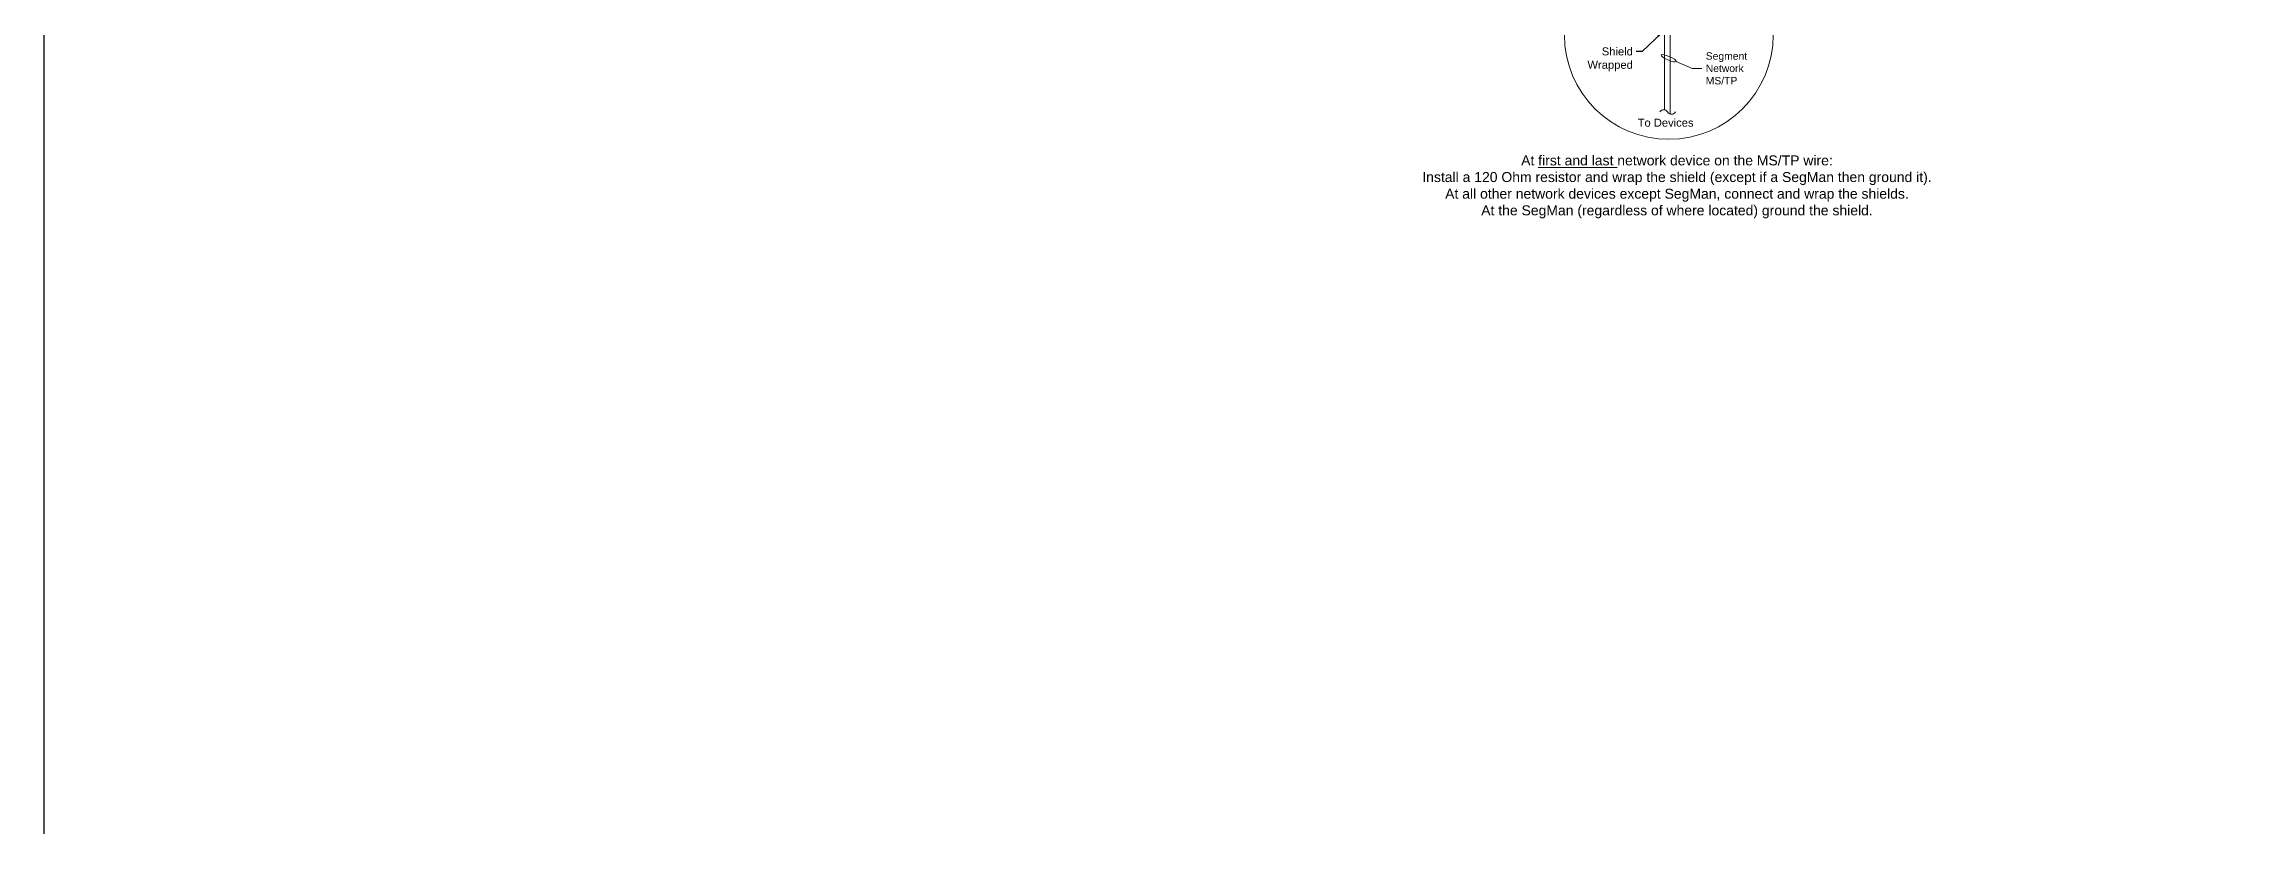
# Model space of a CAD drawing. Header units: inches. Extents: x -60 to 2005, y -577 to 104.
# Drawn here: x 1310.9 to 1421, y -11.3 to 27.7 of the extents above; entities that cross this region are included whole.
import ezdxf

# ---------------------------------------------------------------- set-up
doc = ezdxf.new("R2010")
doc.units = ezdxf.units.IN
doc.header["$MEASUREMENT"] = 0
doc.layers.get('0').update_dxf_attribs({"lineweight": 5})
doc.layers.add('WS_Dataline', color=6, linetype='Continuous', lineweight=5)
doc.styles.add('ARIAL', font='arial.ttf')
doc.dimstyles.get("Standard").update_dxf_attribs({"dimtxt": 0.18, "dimasz": 0.18, "dimexe": 0.18, "dimexo": 0.0625, "dimgap": 0.09, "dimtad": 0, "dimtih": 1, "dimtoh": 1, "dimdec": 4, "dimzin": 0, "dimdsep": 46, "dimtxsty": 'Standard', "dimcen": 0.09, "dimadec": 0, "dimazin": 0, "dimtfac": 1, "dimtdec": 4, "dimtofl": 0, "dimtmove": 0, "dimatfit": 3, "dimfxl": 1, "dimtolj": 1, "dimtzin": 0, "dimarcsym": 0})

# ---------------------------------------------------------------- blocks, each defined once
blk = doc.blocks.new('G_ENDLINE')
blk.add_lwpolyline([(0.087, 0, -0.57735), (0, 0, 0.57735), (-0.087, 0, 0.57735)], format="xyb")

msp = doc.modelspace()

# ---------------------------------------------------------------- linework, layer by layer
for p, q in [((1392.62, 26.86), (1393.42, 26.52)), ((1393.42, 26.52), (1393.91, 26.52))]:
    msp.add_line(p, q)
at = {"lineweight": -3}
msp.add_lwpolyline([(1310.89, 103.81), (1621.9, 103.81), (1621.9, -126.5), (1310.89, -126.5)], close=True, dxfattribs=at)
msp.add_circle((1392.25, 28.2), 5.23)
at = {"extrusion": (0, 0, -1)}
msp.add_ellipse((1392.24, 27.03), major_axis=(0.378, -0.163), ratio=0.22265, dxfattribs=at)
at = {"layer": 'WS_Dataline'}
for p, q in [((1392.03, 29.18), (1392.03, 24.45)), ((1392.32, 29.18), (1392.32, 24.24))]:
    msp.add_line(p, q, dxfattribs=at)

# ---------------------------------------------------------------- block references
at = {"xscale": 4.510121404628688, "yscale": 4.510121404628688, "zscale": 4.510121404628688}
msp.add_blockref('G_ENDLINE', (1392.19, 24.34), dxfattribs=at)

# ---------------------------------------------------------------- texts
at = {"insert": (1390.45, 26.38), "char_height": 0.401, "attachment_point": 9, "style": 'ARIAL'}
msp.add_mtext('Shield \\PWrapped', dxfattribs=at)
at = {"linetype": 'Continuous', "style": 'ARIAL'}
for s, insert, char_height, width, attachment_point in [('Segment \\PNetwork \\PMS/TP', (1394.1, 26.52), 0.371, 10.2836, 4), ('To Devices', (1392.09, 23.8), 0.401, 10.2836, 5), ('At {\\Lfirst and last} network device on the MS/TP wire:\\PInstall a 120 Ohm resistor and wrap the shield (except if a SegMan then ground it).\\PAt all other network devices except SegMan, connect and wrap the shields.\\PAt the SegMan (regardless of where located) ground the shield.', (1392.66, 20.59), 0.5, 26.349, 5)]:
    msp.add_mtext(s, dxfattribs=dict(at, insert=insert, char_height=char_height, width=width, attachment_point=attachment_point))

# ---------------------------------------------------------------- leaders
msp.add_leader([(1391.93, 28.34), (1390.92, 27.37), (1390.62, 27.37)], dimstyle='Standard', override={"dimasz": 0.31, "dimgap": 0.09, "dimtad": 0})

doc.saveas('drawing.dxf')
